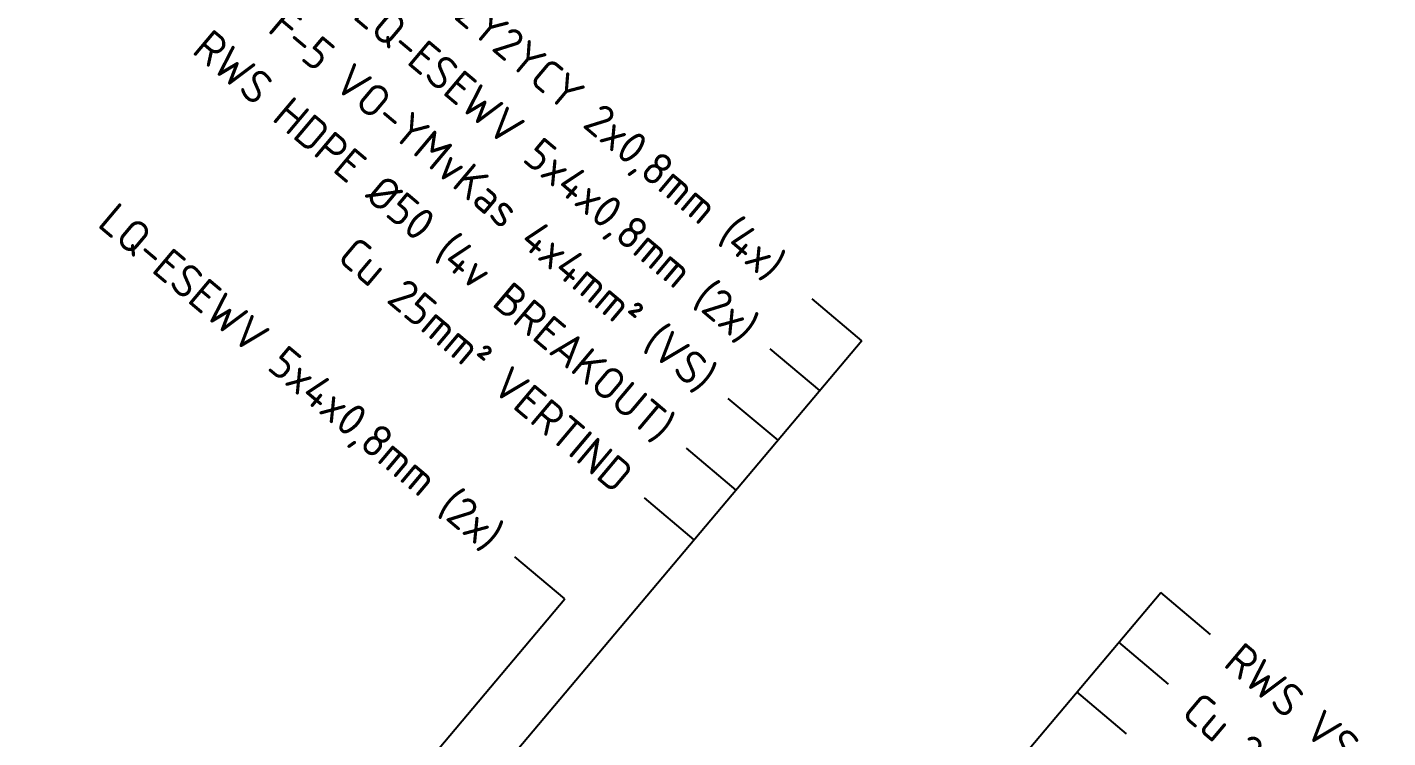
# Model space of a CAD drawing. Header units: metres. Extents: x 134219 to 139178, y 438661 to 444352.
# Drawn here: x 134905.2 to 135009.7, y 443803.4 to 443858 of the extents above; entities that cross this region are included whole.
import ezdxf
from ezdxf.enums import TextEntityAlignment as Align

# ---------------------------------------------------------------- set-up
doc = ezdxf.new("R2010")
doc.units = ezdxf.units.M
doc.layers.add('N-WE-KL-ET_LS_OV_KABEL-T25', color=7, linetype='Continuous', lineweight=25)
doc.layers.add('X-XX-AL-AANPIJLING-S', color=7, linetype='Continuous', lineweight=25)
doc.styles.add('NLCS-ISO', font='NLCS-ISO.ttf')

msp = doc.modelspace()

# ---------------------------------------------------------------- linework, layer by layer
at = {"layer": 'X-XX-AL-AANPIJLING-S'}
for p, q in [((134969.29, 443833.89), (134965.47, 443837.11)), ((134969.29, 443833.89), (134918.86, 443773.98)), ((134966.07, 443830.06), (134962.25, 443833.28)), ((134962.85, 443826.24), (134959.03, 443829.46)), ((134959.63, 443822.41), (134955.81, 443825.63)), ((134956.41, 443818.59), (134952.59, 443821.81)), ((134946.46, 443814.06), (134942.64, 443817.28)), ((134996.08, 443811.33), (134992.26, 443814.55)), ((134895.6, 443753.65), (134946.46, 443814.06)), ((134992.86, 443807.51), (134989.04, 443810.73)), ((134989.64, 443803.68), (134985.82, 443806.9))]:
    msp.add_line(p, q, dxfattribs=at)
msp.add_lwpolyline([(134925.14, 443740.68), (134928.02, 443738.25), (134992.26, 443814.55)], dxfattribs=at)

# ---------------------------------------------------------------- texts
at = {"layer": 'N-WE-KL-ET_LS_OV_KABEL-T25', "style": 'NLCS-ISO'}
for s, p in [('RWS VP F-5 VO-YMvKas 4x4mm² (VS)', (134957.56, 443830.69)), ('LQ-ESEWV 5x4x0,8mm (2x)', (134960.78, 443834.52)), ('J2Y2YCY 2x0,8mm (4x) ', (134964, 443838.34)), ('RWS HDPE Ø50 (4v BREAKOUT)', (134954.34, 443826.87)), ('LQ-ESEWV 5x4x0,8mm (2x)', (134941.17, 443818.52)), ('Cu 25mm² VERTIND', (134951.12, 443823.04))]:
    msp.add_text(s, height=2.5, rotation=319.9073, dxfattribs=at).set_placement(p, align=Align.MIDDLE_RIGHT)
for s, p in [('RWS VS CC (2x)', (134997.77, 443809.91)), ('Cu 25mm² VERTIND (2x)', (134994.55, 443806.08))]:
    msp.add_text(s, height=2.5, rotation=319.9073, dxfattribs=at).set_placement(p, align=Align.MIDDLE_LEFT)

doc.saveas('drawing.dxf')
